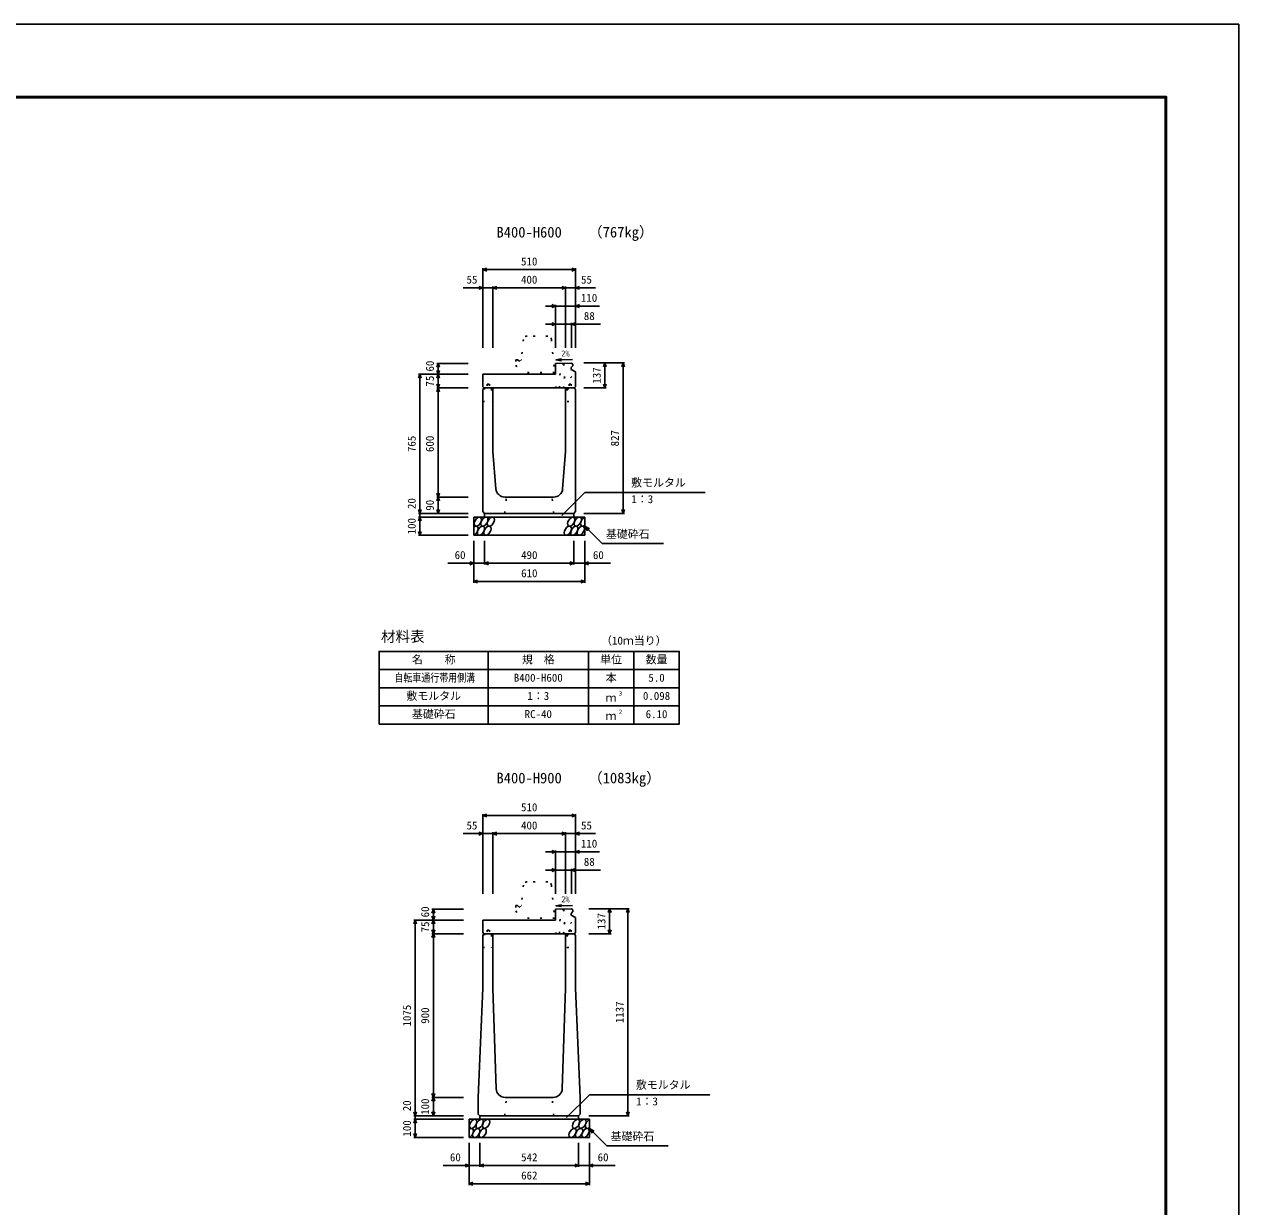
# Model space of a CAD drawing. Units: millimetres, scale not verified. Extents: x -12600 to 12600, y -5940 to 5940.
# Drawn here: x 5924 to 12600, y -559 to 5940 of the extents above; entities that cross this region are included whole.
import ezdxf
from ezdxf.enums import TextEntityAlignment as Align

# ---------------------------------------------------------------- set-up
doc = ezdxf.new("R2010")
doc.units = ezdxf.units.MM
doc.header["$LTSCALE"] = 40
doc.linetypes.add('DOTTED', pattern=[1.75, 0.25, -1.5])
for name, color, linetype, lineweight in [('0-0_DIM', 7, 'Continuous', 25), ('0-1_Defpoints', 5, 'Continuous', 25), ('0-2_HATCH', 6, 'Continuous', 25), ('0-3_HYO', 3, 'Continuous', 25), ('0-4_HYO2', 4, 'Continuous', 25), ('0-5_OUTLINE', 3, 'Continuous', 25), ('0-6_OUTLINE2', 4, 'DOTTED', 25), ('0-7_TXT', 7, 'Continuous', 25), ('0-8_WAKU', 3, 'Continuous', 25)]:
    doc.layers.add(name, color=color, linetype=linetype, lineweight=lineweight)
doc.styles.add('ＭＳ ゴシック', font='')
doc.styles.get('ＭＳ ゴシック').set_extended_font_data('MS Gothic')

msp = doc.modelspace()

# ---------------------------------------------------------------- linework, layer by layer
at = {"layer": '0-0_DIM'}
for p, q in [((8445, 4598.96), (8445, 4161.46)), ((8955, 4591.46), (8445, 4591.46)), ((8955, 4598.96), (8955, 4161.46)), ((8336.62, 4491.46), (8445, 4491.46)), ((8500, 4491.46), (8445, 4491.46)), ((8500, 4498.96), (8500, 4161.46)), ((8500, 4491.46), (8900, 4491.46)), ((8900, 4498.96), (8900, 4161.46)), ((8900, 4491.46), (8955, 4491.46)), ((9063.38, 4491.46), (8955, 4491.46)), ((8790, 4391.46), (8845, 4391.46)), ((8845, 4398.96), (8845, 4161.46)), ((8845, 4391.46), (8955, 4391.46)), ((9086.52, 4391.46), (8955, 4391.46)), ((8845, 4291.46), (8790, 4291.46)), ((8845, 4291.46), (8933, 4291.46)), ((8933, 4298.96), (8933, 4161.46)), ((9091.78, 4291.46), (8933, 4291.46)), ((8191.5, 4076.46), (8364, 4076.46)), ((8199, 4076.46), (8199, 4016.46)), ((9223.5, 4078.46), (9001, 4078.46)), ((9116, 4078.46), (9116, 3941.46)), ((9216, 4078.46), (9216, 3251.46)), ((8091.5, 4016.46), (8364, 4016.46)), ((8099, 4016.46), (8099, 3251.46)), ((8199, 3941.46), (8199, 4016.46)), ((8191.5, 3941.46), (8364, 3941.46)), ((8199, 3941.46), (8199, 3341.46)), ((9123.5, 3941.46), (9001, 3941.46)), ((8191.5, 3341.46), (8364, 3341.46)), ((8199, 3341.46), (8199, 3251.46)), ((8878.77, 3240.65), (9005, 3366.89)), ((9005, 3366.89), (9666.46, 3366.89)), ((8091.5, 3251.46), (8364, 3251.46)), ((8091.5, 3231.46), (8364, 3231.46)), ((8099, 3251.46), (8099, 3231.46)), ((8099, 3231.46), (8099, 3131.46)), ((9223.5, 3251.46), (9001, 3251.46)), ((9005, 3181.46), (9100.76, 3085.71)), ((9005, 3181.46), (9030.98, 3166.46)), ((9005, 3181.46), (9020, 3155.48)), ((8091.5, 3131.46), (8364, 3131.46)), ((8395, 2870.1), (8395, 3101.46)), ((8455, 2970.1), (8455, 3101.46)), ((8945, 2970.1), (8945, 3101.46)), ((9005, 2870.1), (9005, 3101.46)), ((9100.76, 3085.71), (9438.31, 3085.71)), ((8395, 2977.6), (8253.21, 2977.6)), ((8395, 2977.6), (8455, 2977.6)), ((8455, 2977.6), (8945, 2977.6)), ((9005, 2977.6), (8945, 2977.6)), ((9005, 2977.6), (9146.79, 2977.6)), ((8395, 2877.6), (9005, 2877.6)), ((8445, 1598.96), (8445, 1161.46)), ((8955, 1591.46), (8445, 1591.46)), ((8955, 1598.96), (8955, 1161.46)), ((8336.62, 1491.46), (8445, 1491.46)), ((8500, 1491.46), (8445, 1491.46)), ((8500, 1498.96), (8500, 1161.46)), ((8500, 1491.46), (8900, 1491.46)), ((8900, 1498.96), (8900, 1161.46)), ((8900, 1491.46), (8955, 1491.46)), ((9063.38, 1491.46), (8955, 1491.46)), ((8790, 1391.46), (8845, 1391.46)), ((8845, 1398.96), (8845, 1161.46)), ((8845, 1391.46), (8955, 1391.46)), ((9086.52, 1391.46), (8955, 1391.46)), ((8845, 1291.46), (8790, 1291.46)), ((8845, 1291.46), (8933, 1291.46)), ((8933, 1298.96), (8933, 1161.46)), ((9091.78, 1291.46), (8933, 1291.46)), ((8165.5, 1076.46), (8338, 1076.46)), ((8173, 1076.46), (8173, 1016.46)), ((9249.5, 1078.46), (9027, 1078.46)), ((9142, 1078.46), (9142, 941.46)), ((9242, 1078.46), (9242, -58.54)), ((8065.5, 1016.46), (8338, 1016.46)), ((8073, 1016.46), (8073, -58.54)), ((8173, 941.46), (8173, 1016.46)), ((8165.5, 941.46), (8338, 941.46)), ((8173, 941.46), (8173, 41.46)), ((9149.5, 941.46), (9027, 941.46)), ((8165.5, 41.46), (8338, 41.46)), ((8173, 41.46), (8173, -58.54)), ((8904.77, -69.35), (9031, 56.89)), ((9031, 56.89), (9692.46, 56.89)), ((8065.5, -58.54), (8338, -58.54)), ((8073, -58.54), (8073, -78.54)), ((9249.5, -58.54), (9027, -58.54)), ((8065.5, -78.54), (8338, -78.54)), ((8073, -78.54), (8073, -178.54)), ((9031, -128.54), (9126.76, -224.29)), ((9031, -128.54), (9056.98, -143.54)), ((9031, -128.54), (9046, -154.52)), ((8065.5, -178.54), (8338, -178.54)), ((8369, -439.9), (8369, -208.54)), ((8429, -339.9), (8429, -208.54)), ((8971, -339.9), (8971, -208.54)), ((9031, -439.9), (9031, -208.54)), ((9126.76, -224.29), (9464.31, -224.29)), ((8369, -332.4), (8227.21, -332.4)), ((8369, -332.4), (8429, -332.4)), ((8429, -332.4), (8971, -332.4)), ((9031, -332.4), (8971, -332.4)), ((9031, -332.4), (9172.79, -332.4)), ((8369, -432.4), (9031, -432.4))]:
    msp.add_line(p, q, dxfattribs=at)
for points in [[(8466.14, 4583.77), (8445, 4591.46), (8466.14, 4599.16)], [(8933.86, 4599.16), (8955, 4591.46), (8933.86, 4583.77)], [(8423.86, 4499.16), (8445, 4491.46), (8423.86, 4483.77)], [(8521.14, 4483.77), (8500, 4491.46), (8521.14, 4499.16)], [(8878.86, 4499.16), (8900, 4491.46), (8878.86, 4483.77)], [(8976.14, 4499.16), (8955, 4491.46), (8976.14, 4483.77)], [(8823.86, 4399.16), (8845, 4391.46), (8823.86, 4383.77)], [(8976.14, 4399.16), (8955, 4391.46), (8976.14, 4383.77)], [(8823.86, 4299.16), (8845, 4291.46), (8823.86, 4283.77)], [(8954.14, 4299.16), (8933, 4291.46), (8954.14, 4283.77)], [(8191.3, 4055.32), (8199, 4076.46), (8206.7, 4055.32)], [(9108.3, 4057.32), (9116, 4078.46), (9123.7, 4057.32)], [(9208.3, 4057.32), (9216, 4078.46), (9223.7, 4057.32)], [(8106.7, 3995.32), (8099, 4016.46), (8091.3, 3995.32)], [(8206.7, 4037.61), (8199, 4016.46), (8191.3, 4037.61)], [(8191.3, 3995.32), (8199, 4016.46), (8206.7, 3995.32)], [(8191.3, 3962.61), (8199, 3941.46), (8206.7, 3962.61)], [(8191.3, 3920.32), (8199, 3941.46), (8206.7, 3920.32)], [(9108.3, 3962.61), (9116, 3941.46), (9123.7, 3962.61)], [(8206.7, 3362.61), (8199, 3341.46), (8191.3, 3362.61)], [(8191.3, 3320.32), (8199, 3341.46), (8206.7, 3320.32)], [(8106.7, 3272.61), (8099, 3251.46), (8091.3, 3272.61)], [(8206.7, 3272.61), (8199, 3251.46), (8191.3, 3272.61)], [(9208.3, 3272.61), (9216, 3251.46), (9223.7, 3272.61)], [(8106.7, 3210.32), (8099, 3231.46), (8091.3, 3210.32)], [(8106.7, 3152.61), (8099, 3131.46), (8091.3, 3152.61)], [(8373.86, 2985.29), (8395, 2977.6), (8373.86, 2969.9)], [(8476.14, 2969.9), (8455, 2977.6), (8476.14, 2985.29)], [(8923.86, 2985.29), (8945, 2977.6), (8923.86, 2969.9)], [(9026.14, 2985.29), (9005, 2977.6), (9026.14, 2969.9)], [(8416.14, 2869.9), (8395, 2877.6), (8416.14, 2885.29)], [(8983.86, 2885.29), (9005, 2877.6), (8983.86, 2869.9)], [(8466.14, 1583.77), (8445, 1591.46), (8466.14, 1599.16)], [(8933.86, 1599.16), (8955, 1591.46), (8933.86, 1583.77)], [(8423.86, 1499.16), (8445, 1491.46), (8423.86, 1483.77)], [(8521.14, 1483.77), (8500, 1491.46), (8521.14, 1499.16)], [(8878.86, 1499.16), (8900, 1491.46), (8878.86, 1483.77)], [(8976.14, 1499.16), (8955, 1491.46), (8976.14, 1483.77)], [(8823.86, 1399.16), (8845, 1391.46), (8823.86, 1383.77)], [(8976.14, 1399.16), (8955, 1391.46), (8976.14, 1383.77)], [(8823.86, 1299.16), (8845, 1291.46), (8823.86, 1283.77)], [(8954.14, 1299.16), (8933, 1291.46), (8954.14, 1283.77)], [(8165.3, 1055.32), (8173, 1076.46), (8180.7, 1055.32)], [(9134.3, 1057.32), (9142, 1078.46), (9149.7, 1057.32)], [(9234.3, 1057.32), (9242, 1078.46), (9249.7, 1057.32)], [(8080.7, 995.32), (8073, 1016.46), (8065.3, 995.32)], [(8180.7, 1037.61), (8173, 1016.46), (8165.3, 1037.61)], [(8165.3, 995.32), (8173, 1016.46), (8180.7, 995.32)], [(8165.3, 962.61), (8173, 941.46), (8180.7, 962.61)], [(8165.3, 920.32), (8173, 941.46), (8180.7, 920.32)], [(9134.3, 962.61), (9142, 941.46), (9149.7, 962.61)], [(8180.7, 62.61), (8173, 41.46), (8165.3, 62.61)], [(8165.3, 20.32), (8173, 41.46), (8180.7, 20.32)], [(8080.7, -37.39), (8073, -58.54), (8065.3, -37.39)], [(8180.7, -37.39), (8173, -58.54), (8165.3, -37.39)], [(9234.3, -37.39), (9242, -58.54), (9249.7, -37.39)], [(8080.7, -99.68), (8073, -78.54), (8065.3, -99.68)], [(8080.7, -157.39), (8073, -178.54), (8065.3, -157.39)], [(8347.86, -324.71), (8369, -332.4), (8347.86, -340.1)], [(8450.14, -340.1), (8429, -332.4), (8450.14, -324.71)], [(8949.86, -324.71), (8971, -332.4), (8949.86, -340.1)], [(9052.14, -324.71), (9031, -332.4), (9052.14, -340.1)], [(8390.14, -440.1), (8369, -432.4), (8390.14, -424.71)], [(9009.86, -424.71), (9031, -432.4), (9009.86, -440.1)]]:
    msp.add_lwpolyline(points, dxfattribs=at)
at = {"layer": '0-1_Defpoints'}
msp.add_lwpolyline([(-4200, -5940), (12600, -5940), (12600, 5940), (-4200, 5940)], close=True, dxfattribs=at)
at = {"layer": '0-2_HATCH'}
for centre in [(8417.89, 3206.46), (8453.37, 3206.46), (8488.84, 3206.46), (8931.05, 3206.46), (8966.52, 3206.46), (8434.77, 3156.46), (8470.25, 3156.46), (8912.45, 3156.46), (8947.93, 3156.46), (8983.41, 3156.46), (8391.89, -103.54), (8408.77, -153.54), (8427.37, -103.54), (8444.25, -153.54), (8462.84, -103.54), (8938.45, -153.54), (8957.05, -103.54), (8973.93, -153.54), (8992.52, -103.54), (9009.41, -153.54)]:
    msp.add_ellipse(centre, major_axis=(14.54, 23.54), ratio=0.5792, dxfattribs=at)
for centre, start_param, end_param in [((9002, 3206.46), 0.6666252, 4.1103269), ((8399.3, 3156.46), 3.7419964, 7.318141), ((8373.3, -153.54), 3.7419964, 7.318141), ((9028, -103.54), 0.6666252, 4.1103269)]:
    msp.add_ellipse(centre, major_axis=(14.54, 23.54), ratio=0.5792, start_param=start_param, end_param=end_param, dxfattribs=at)
at = {"layer": '0-3_HYO'}
for p, q in [((8475, 2493.36), (8475, 2093.36)), ((9025, 2493.36), (9025, 2093.36)), ((9275, 2493.36), (9275, 2093.36)), ((7875, 2393.36), (9525, 2393.36))]:
    msp.add_line(p, q, dxfattribs=at)
msp.add_lwpolyline([(7875, 2093.36), (9525, 2093.36), (9525, 2493.36), (7875, 2493.36)], close=True, dxfattribs=at)
at = {"layer": '0-4_HYO2'}
for p, q in [((7875, 2293.36), (9525, 2293.36)), ((7875, 2193.36), (9525, 2193.36))]:
    msp.add_line(p, q, dxfattribs=at)
at = {"layer": '0-5_OUTLINE', "linetype": 'DOTTED'}
for p, q in [((8668.19, 4208.41), (8657, 4096.46)), ((8801.9, 4226.46), (8688.1, 4226.46)), ((8821.8, 4208.45), (8840, 4026.46)), ((8627, 4096.46), (8627, 4066.46)), ((8627, 4096.46), (8635, 4096.46)), ((8627, 4066.46), (8650, 4026.46)), ((8840, 4026.46), (8650, 4026.46)), ((8668.19, 1208.41), (8657, 1096.46)), ((8801.9, 1226.46), (8688.1, 1226.46)), ((8821.8, 1208.45), (8840, 1026.46)), ((8627, 1096.46), (8627, 1066.46)), ((8627, 1096.46), (8635, 1096.46)), ((8627, 1066.46), (8650, 1026.46)), ((8840, 1026.46), (8650, 1026.46))]:
    msp.add_line(p, q, dxfattribs=at)
at = {"layer": '0-5_OUTLINE'}
for p, q in [((8933.14, 4078.14), (8845, 4076.46)), ((8845, 4016.46), (8845, 4076.46)), ((8933.14, 4078.14), (8939, 4072.4)), ((8939, 4072.4), (8939, 4063.46)), ((8445, 3947.46), (8445, 4016.46)), ((8845, 4016.46), (8445, 4016.46)), ((8930, 4053.46), (8939, 4063.46)), ((8930, 4053.46), (8930, 4043.46)), ((8930, 4043.46), (8955, 4030.46)), ((8955, 3947.46), (8955, 4030.46)), ((8445, 3947.46), (8451, 3941.46)), ((8451, 3941.46), (8949, 3941.46)), ((8500, 3941.46), (8500, 3591.46)), ((8900, 3941.46), (8900, 3591.46)), ((8949, 3941.46), (8955, 3947.46)), ((8500, 3591.46), (8516.32, 3387.48)), ((8900, 3591.46), (8883.68, 3387.48)), ((8566.16, 3341.46), (8833.84, 3341.46)), ((8395, 3231.46), (9005, 3231.46)), ((8395, 3131.46), (8395, 3231.46)), ((8445, 3261.46), (8455, 3251.46)), ((8945, 3251.46), (8455, 3251.46)), ((8455, 3251.46), (8455, 3231.46)), ((8945, 3251.46), (8955, 3261.46)), ((8945, 3251.46), (8945, 3231.46)), ((9005, 3131.46), (9005, 3231.46)), ((8395, 3131.46), (9005, 3131.46)), ((8933.14, 1078.14), (8845, 1076.46)), ((8845, 1016.46), (8845, 1076.46)), ((8933.14, 1078.14), (8939, 1072.4)), ((8939, 1072.4), (8939, 1063.46)), ((8445, 947.46), (8445, 1016.46)), ((8845, 1016.46), (8445, 1016.46)), ((8930, 1053.46), (8939, 1063.46)), ((8930, 1053.46), (8930, 1043.46)), ((8930, 1043.46), (8955, 1030.46)), ((8955, 947.46), (8955, 1030.46)), ((8445, 947.46), (8451, 941.46)), ((8445, 931.46), (8451, 941.46)), ((8451, 941.46), (8949, 941.46)), ((8500, 941.46), (8500, 641.46)), ((8900, 941.46), (8900, 641.46)), ((8949, 941.46), (8955, 947.46)), ((8955, 931.46), (8949, 941.46)), ((8445, 641.46), (8445, 931.46)), ((8955, 641.46), (8955, 931.46)), ((8445, 641.46), (8420, 41.46)), ((8500, 641.46), (8518.39, 89.8)), ((8900, 641.46), (8881.61, 89.8)), ((8955, 641.46), (8980, 41.46)), ((8420, -49.54), (8420, 41.46)), ((8568.36, 41.46), (8831.64, 41.46)), ((8980, -49.54), (8980, 41.46)), ((8429, -58.54), (8420, -49.54)), ((8429, -58.54), (8429, -78.54)), ((8971, -58.54), (8971, -78.54)), ((8369, -78.54), (9031, -78.54)), ((8369, -178.54), (8369, -78.54)), ((9031, -178.54), (9031, -78.54)), ((8369, -178.54), (9031, -178.54))]:
    msp.add_line(p, q, dxfattribs=at)
at = {"layer": '0-5_OUTLINE', "linetype": 'DOTTED'}
for points in [[(8635, 4096.46), (8645, 4086.46), (8655, 4096.46), (8657, 4096.46)], [(8635, 1096.46), (8645, 1086.46), (8655, 1096.46), (8657, 1096.46)]]:
    msp.add_lwpolyline(points, dxfattribs=at)
at = {"layer": '0-5_OUTLINE'}
for points in [[(8445, 3261.46), (8445, 3931.46), (8451, 3941.46)], [(8955, 3261.46), (8955, 3931.46), (8949, 3941.46)], [(8429, -58.54), (8971, -58.54), (8980, -49.54)]]:
    msp.add_lwpolyline(points, dxfattribs=at)
at = {"layer": '0-5_OUTLINE', "linetype": 'DOTTED'}
for centre, start, end in [((8688.1, 4206.46), 90, 174.40835), ((8801.9, 4206.46), 4.08463, 90), ((8688.1, 1206.46), 90, 174.40835), ((8801.9, 1206.46), 4.08463, 90)]:
    msp.add_arc(centre, 20, start, end, dxfattribs=at)
at = {"layer": '0-5_OUTLINE'}
for centre, start, end in [((8566.16, 3391.46), 184.57392, 270), ((8833.84, 3391.46), 270, 355.42608), ((8568.36, 91.46), 181.90915, 270), ((8831.64, 91.46), 270, 358.09085)]:
    msp.add_arc(centre, 50, start, end, dxfattribs=at)
at = {"layer": '0-6_OUTLINE2'}
for p, q in [((8865.6, 3941.46), (8872.11, 4074.37)), ((8872.11, 4074.37), (8869.28, 4076.96)), ((8890.28, 4074.59), (8872.11, 4074.37)), ((8890.28, 4074.56), (8892.88, 4077.38)), ((8890.28, 4074.56), (8896.8, 3941.46)), ((8843.61, 3941.46), (8932.78, 4042.02)), ((8885.15, 3941.46), (8953.79, 4031.09)), ((8469, 3961.96), (8481, 3961.96)), ((8469, 3961.96), (8469, 3936.96)), ((8481, 3961.96), (8481, 3936.96)), ((8919, 3961.96), (8931, 3961.96)), ((8919, 3961.96), (8919, 3936.96)), ((8931, 3961.96), (8931, 3936.96)), ((8448.3, 3936.96), (8492, 3936.96)), ((8492, 3936.96), (8492, 3866.46)), ((8908, 3936.96), (8908, 3866.46)), ((8908, 3936.96), (8951.7, 3936.96)), ((8445, 3866.46), (8492, 3866.46)), ((8908, 3866.46), (8955, 3866.46)), ((8565, 3251.46), (8575, 3341.46)), ((8835, 3251.46), (8825, 3341.46)), ((8865.6, 941.46), (8872.11, 1074.37)), ((8872.11, 1074.37), (8869.28, 1076.96)), ((8890.28, 1074.59), (8872.11, 1074.37)), ((8890.28, 1074.56), (8892.88, 1077.38)), ((8890.28, 1074.56), (8896.8, 941.46)), ((8843.61, 941.46), (8932.78, 1042.02)), ((8885.15, 941.46), (8953.79, 1031.09)), ((8448.3, 936.96), (8492, 936.96)), ((8469, 961.96), (8481, 961.96)), ((8469, 961.96), (8469, 936.96)), ((8481, 961.96), (8481, 936.96)), ((8492, 936.96), (8492, 866.46)), ((8908, 936.96), (8951.7, 936.96)), ((8908, 936.96), (8908, 866.46)), ((8919, 961.96), (8931, 961.96)), ((8919, 961.96), (8919, 936.96)), ((8931, 961.96), (8931, 936.96)), ((8445, 866.46), (8492, 866.46)), ((8908, 866.46), (8955, 866.46)), ((8565, -58.54), (8575, 41.46)), ((8835, -58.54), (8825, 41.46))]:
    msp.add_line(p, q, dxfattribs=at)
at = {"layer": '0-7_TXT'}
for p, q in [((8847.06, 4094.97), (8876.7, 4090.33)), ((8847.06, 1094.97), (8876.7, 1090.33))]:
    msp.add_line(p, q, dxfattribs=at)
for points in [[(8937.48, 4096.7), (8847.06, 4094.97), (8876.5, 4100.74)], [(8937.48, 1096.7), (8847.06, 1094.97), (8876.5, 1100.74)]]:
    msp.add_lwpolyline(points, dxfattribs=at)
at = {"layer": '0-8_WAKU', "lineweight": 50}
msp.add_lwpolyline([(-3800, -5540), (12200, -5540), (12200, 5540), (-3800, 5540)], close=True, dxfattribs=at)

# ---------------------------------------------------------------- texts
at = {"layer": '0-0_DIM', "style": 'ＭＳ ゴシック'}
for s, p in [('510', (8655, 4601.46)), ('55', (8355.16, 4501.46)), ('400', (8655, 4501.46)), ('55', (8984.84, 4501.46)), ('110', (8984.02, 4401.46)), ('88', (9000.19, 4301.46)), ('敷モルタル', (9260.6, 3385.62)), ('1：3', (9261.6, 3294.93)), ('基礎砕石', (9121.32, 3102.88)), ('60', (8290, 2987.6)), ('490', (8655.53, 2987.6)), ('60', (9050, 2987.6)), ('610', (8655.53, 2887.6)), ('510', (8655, 1601.46)), ('55', (8355.16, 1501.46)), ('400', (8655, 1501.46)), ('55', (8984.84, 1501.46)), ('110', (8984.02, 1401.46)), ('88', (9000.19, 1301.46)), ('敷モルタル', (9286.6, 75.62)), ('1：3', (9287.6, -15.07)), ('基礎砕石', (9147.32, -207.12)), ('60', (8264, -322.4)), ('542', (8655.53, -322.4)), ('60', (9076, -322.4)), ('662', (8655.53, -422.4))]:
    msp.add_text(s, height=43.99, dxfattribs=at).set_placement(p, align=Align.BOTTOM_LEFT)
for s, p in [('60', (8189, 4031.46)), ('137', (9106, 3964.96)), ('75', (8189, 3948.96)), ('765', (8089, 3588.96)), ('600', (8189, 3588.96)), ('827', (9206, 3619.96)), ('20', (8089, 3275.78)), ('90', (8189, 3266.46)), ('100', (8089, 3136.46)), ('60', (8163, 1031.46)), ('75', (8163, 948.96)), ('137', (9132, 964.96)), ('1075', (8063, 431.46)), ('1137', (9232, 449.96)), ('900', (8163, 446.46)), ('20', (8063, -34.22)), ('100', (8163, -54.07)), ('100', (8063, -173.54))]:
    msp.add_text(s, height=43.99, rotation=90, dxfattribs=at).set_placement(p, align=Align.BOTTOM_LEFT)
at = {"layer": '0-7_TXT', "style": 'ＭＳ ゴシック'}
for s, height, p in [('B400-H600', 58.65, (8520, 4750.44)), ('（767kg）', 58.65, (9023.7, 4750.84)), ('2%', 32.99, (8876.63, 4104.31)), ('材料表', 58.65, (7885, 2528.36)), ('（10ｍ当り）', 43.99, (9095, 2517.36)), ('名\u3000\u3000称', 43.99, (8055, 2413.36)), ('規\u3000格', 43.99, (8660, 2413.36)), ('単位', 43.99, (9090, 2413.36)), ('数量', 43.99, (9340, 2413.36)), ('B400-H600', 43.99, (8615, 2313.36)), ('本', 43.99, (9120, 2313.36)), ('5.0', 43.99, (9355, 2313.36)), ('敷モルタル', 43.99, (8025, 2213.36)), ('1：3', 43.99, (8690, 2213.36)), ('３', 21.99, (9185.54, 2243.73)), ('0.098', 43.99, (9325, 2213.36)), ('ｍ', 43.99, (9120, 2203.36)), ('基礎砕石', 43.99, (8055, 2113.36)), ('RC-40', 43.99, (8675, 2113.36)), ('ｍ', 43.99, (9120, 2103.36)), ('２', 21.99, (9185.54, 2143.73)), ('6.10', 43.99, (9340, 2113.36)), ('B400-H900', 58.65, (8520, 1750.44)), ('（1083kg）', 58.65, (9023.7, 1750.84)), ('2%', 32.99, (8876.63, 1104.31))]:
    msp.add_text(s, height=height, dxfattribs=at).set_placement(p, align=Align.BOTTOM_LEFT)
at = {"layer": '0-7_TXT', "style": 'ＭＳ ゴシック', "width": 0.8}
msp.add_text('自転車通行帯用側溝', height=43.99, dxfattribs=at).set_placement((7959, 2313.36), align=Align.BOTTOM_LEFT)

doc.saveas('drawing.dxf')
